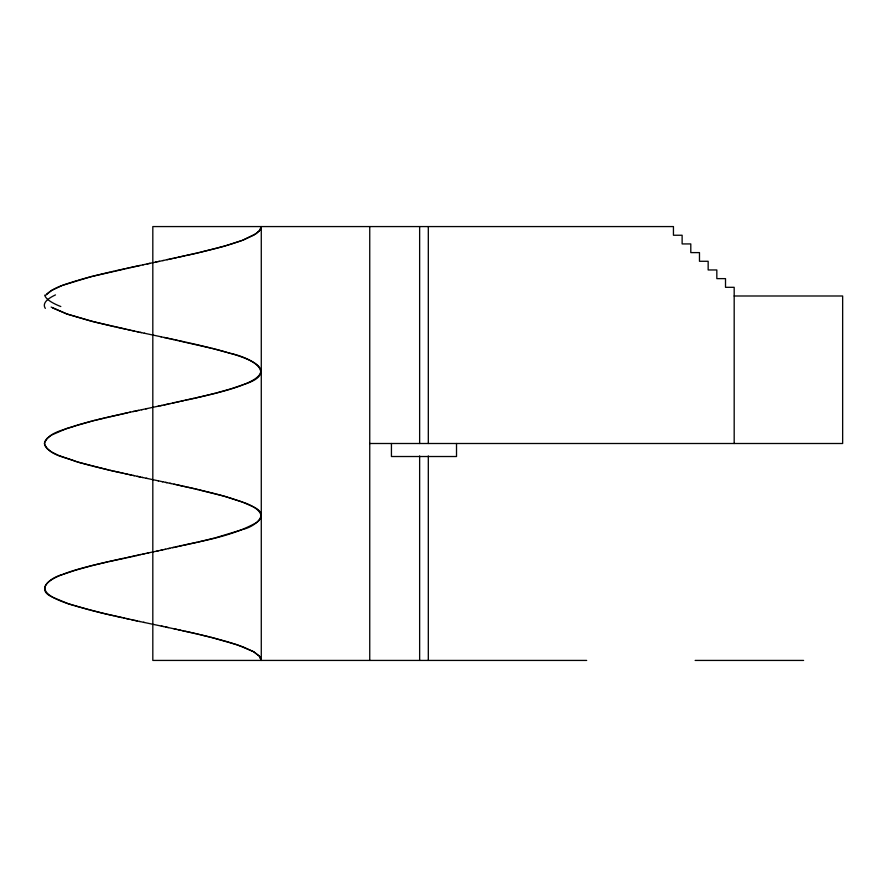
<?xml version="1.0" encoding="UTF-8"?>
<svg xmlns="http://www.w3.org/2000/svg" width="887" height="887" viewBox="0 0 887 887"><rect width="100%" height="100%" fill="white"/><g stroke="black" fill="none" stroke-linecap="round" stroke-linejoin="round"><path stroke-width="1.33" d="M229.511 244.646L243.005 240.133L254.015 235.044L259.447 230.808L261.277 226.573L260.157 229.888L256.398 233.503L242.206 240.432M45.725 295.205L51.557 290.448L61.846 285.625M46.434 294.362C54.916 286.701 66.569 284.062 77.125 280.503M243.781 384.448C279.494 373.372 250.633 357.583 230.509 353.414M62.633 574.565C51.679 576.982 34.371 589.489 52.61 597.162M243.005 529.373C253.948 526.945 271.256 514.438 253.028 506.776M62.633 285.326L91.45 276.567L143.506 264.703M243.005 384.747L231.496 388.661M63.432 574.255L75.118 570.341M242.206 529.672L215.419 537.799M241.386 240.732L224.666 246.065L200.784 252.185M76.116 425.427C65.516 429.973 48.918 431.326 44.35 443.5C48.918 455.674 65.516 457.027 76.116 461.573M230.509 388.972L216.572 392.886M76.116 570.042L90.219 566.128M228.502 244.945L226.44 245.555M77.125 425.117L91.383 421.203M78.156 280.203L89.066 277.188M225.387 245.854L217.714 247.961M216.572 248.26L214.255 248.87M90.219 276.888L92.558 276.278M215.419 393.185L213.08 393.784M91.383 565.828L93.745 565.219M214.255 538.11L198.222 542.024M213.08 249.169L193.011 253.992M92.558 420.904L94.931 420.305M93.745 275.979L109.999 272.065M211.893 394.083L209.487 394.693M94.931 564.919L107.405 561.903M96.14 419.994L104.843 417.888M208.268 394.992L195.628 398.008M199.508 252.485L196.936 253.083M106.118 417.589L108.702 416.99M195.628 253.383L162.742 260.612M109.999 416.69L120.654 414.273M108.702 561.604L123.371 558.289M196.936 542.323L190.361 543.831M111.307 271.766L113.946 271.167M194.32 398.307L191.681 398.906M191.681 254.292L186.337 255.489M115.277 270.857L124.745 268.75M190.361 399.205L187.678 399.815M189.02 544.13L183.62 545.339M184.984 255.8L178.132 257.308M184.984 400.414L186.337 400.115M122.007 413.974L127.495 412.765M183.62 400.713L180.893 401.323M182.256 545.638L179.518 546.237M126.12 268.451L128.881 267.852M130.345 412.145L93.667 420.615L67.301 428.244L51.623 435.029L46.989 438.411L44.638 441.804L44.638 445.196L46.989 448.589L51.612 451.971L58.442 455.364L78.023 462.138L108.702 470.01M179.518 401.623L176.757 402.221M124.745 557.99L126.12 557.69M127.495 557.391L130.267 556.781M178.132 546.536L175.371 547.146M130.267 267.541L133.05 266.943M173.974 258.206L176.757 257.607M128.881 412.466L142.186 409.606M175.371 402.521L172.577 403.13M131.653 556.482L134.447 555.883M172.577 547.745L173.974 547.445M134.447 266.643L140.068 265.435M169.783 259.115L172.577 258.505M133.05 411.568L134.447 411.258M169.783 403.729C193.721 397.21 319.697 377.851 227.482 352.505M135.844 410.958L138.66 410.359M170.049 403.674L159.904 405.836M135.844 555.584L138.66 554.974M168.375 548.654L169.783 548.354M166.967 259.714L168.375 259.414M142.885 264.836L157.077 261.82M158.496 261.521L163.441 260.468M168.375 404.028L164.15 404.938M141.476 409.761L158.496 406.135M145.723 408.852L147.142 408.552M158.141 406.213L162.121 405.37M140.856 554.508C120.909 560.595 -13.117 579.81 74.142 605.599M164.771 549.419C195.672 541.591 228.89 538.243 256.986 522.31C268.584 513.595 251.864 505.08 243.781 502.552M140.068 554.674L144.836 553.654M160.791 550.273L165.559 549.253M142.885 554.076L148.828 552.812M156.811 551.115L162.742 549.851M147.142 263.927L149.981 263.328M155.48 262.164L159.46 261.31M147.142 553.166L158.496 550.76M734.181 295.992L842.65 295.992L842.65 443.5L369.746 443.5M586.673 660.427L152.819 660.427L152.819 226.573L673.444 226.573L673.444 235.243L682.125 235.243L682.125 243.925L690.796 243.925L690.796 252.607L699.477 252.607L699.477 261.277L708.159 261.277L708.159 269.958L716.829 269.958L716.829 278.629L725.511 278.629L725.511 287.31L734.181 287.31L734.181 443.5M695.142 660.427L803.6 660.427M144.304 333.224L161.323 336.838M144.836 333.346L136.897 331.649M160.791 336.727L214.255 348.89M140.068 332.326L141.476 332.625M164.15 337.448L165.559 337.747M146.167 478.237L158.496 480.865M142.186 477.394L147.142 478.448M158.141 480.787L162.742 481.763M142.885 477.55L109.999 470.31M162.121 481.63L175.371 484.479M143.506 622.297L163.452 626.532M139.536 621.454L144.304 622.463M161.323 626.078L176.757 629.393M138.66 332.026L94.931 322.081M166.967 338.047L169.783 338.646M165.559 482.362L166.967 482.672M137.252 476.341L140.068 476.94M169.783 483.271L171.18 483.57M140.068 621.565L101.683 612.972L75.118 605.899M165.559 626.987L168.375 627.586M134.447 620.357L137.252 620.955M134.447 331.117L131.653 330.518M171.18 338.956L173.974 339.555M175.371 339.854L178.132 340.464M130.267 330.219L127.495 329.609M133.05 475.432L134.447 475.742M131.653 475.133L128.881 474.534M173.974 484.169L194.32 488.693M131.653 619.758L133.05 620.057M173.974 628.794L195.628 633.617M176.757 484.779L182.256 485.987M127.495 474.235L124.745 473.625M128.881 619.148L126.12 618.549M178.132 629.692L180.893 630.302M179.518 340.763L184.984 341.961M126.12 329.31L116.607 327.203M123.371 617.951L124.745 618.25M122.007 473.026L123.371 473.325M183.62 486.287L186.337 486.885M182.256 630.602L183.62 630.901M122.007 617.651L115.277 616.143M186.337 342.271L189.02 342.87M120.654 472.727L113.946 471.219M184.984 631.2L187.678 631.81M187.678 487.185L190.361 487.795M189.02 632.109L191.681 632.708M190.361 343.169L193.011 343.768M115.277 326.904L112.627 326.294M191.681 488.094L223.657 496.033L243.005 502.253M112.627 470.919L92.558 466.096M193.011 633.008L213.08 637.831M113.946 615.833L111.307 615.234M194.32 344.078L196.936 344.677M111.307 325.995L91.383 321.172M195.628 488.992L198.222 489.602M196.936 633.917L199.508 634.515M109.999 614.935L107.405 614.336M198.222 344.976L210.696 347.992M199.508 489.901L215.419 493.815M106.118 614.026L90.219 610.112M200.784 634.815L209.487 636.933M210.696 637.232L237.106 644.76L253.028 651.391M211.893 348.292L229.511 353.115M93.745 321.781L66.492 313.854L51.147 307.068M91.383 465.797L77.125 461.883M214.255 638.13L228.502 642.055M215.419 349.201L217.714 349.8M90.219 320.872L67.634 314.242L52.61 307.922M216.572 494.114L227.482 497.13M89.066 609.812L68.133 603.659L53.153 597.461M218.845 350.099L226.44 352.206M228.502 497.43L242.251 501.964L252.473 506.466M229.511 642.354L243.005 646.867L254.015 651.956L259.459 656.214L261.277 660.427L259.447 656.192L253.56 651.69M456.517 443.5L456.517 456.517L391.433 456.517L391.433 443.5M428.31 226.573L428.31 443.5M428.31 455.94L428.31 660.427M419.64 226.573L419.64 443.5M419.64 455.94L419.64 660.427M369.746 226.573L369.746 660.427M261.277 226.573L261.277 660.427M45.348 308.388A113.348 23.14 -2.2 0 1 55.482 294.916M60.815 306.536A113.436 22.363 3.8 0 1 44.694 295.149"/></g></svg>
